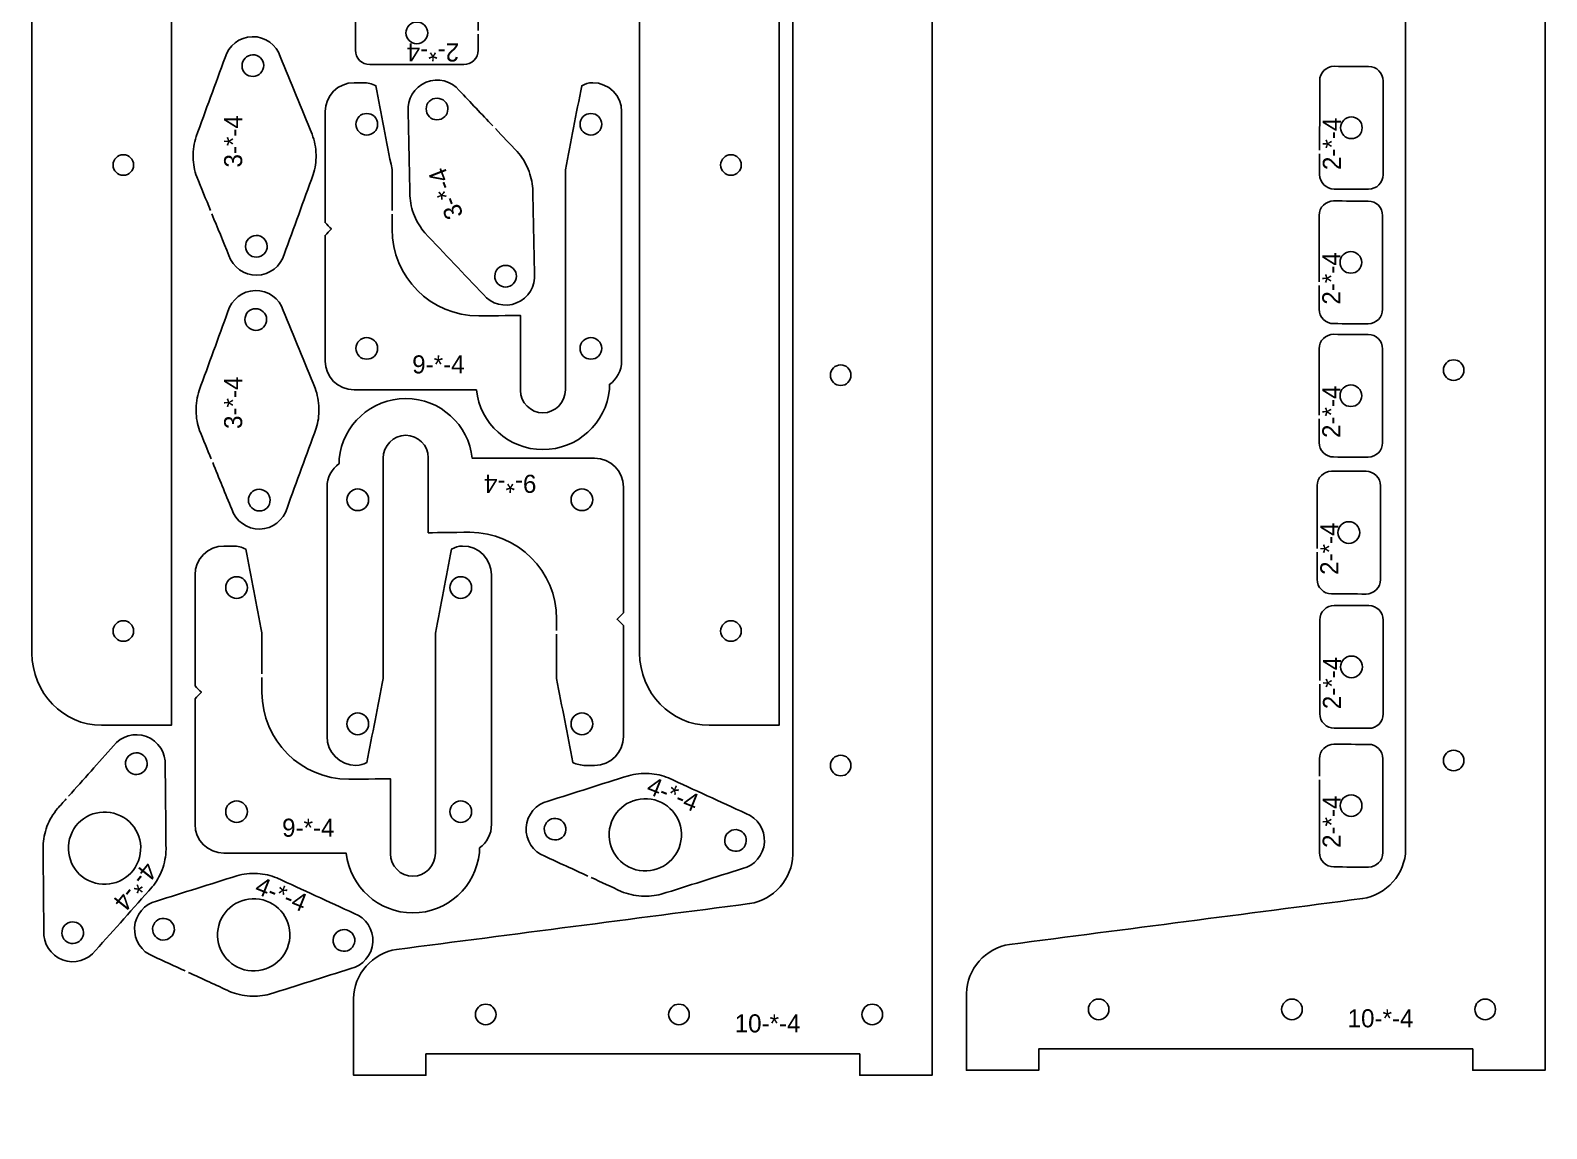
# Model space of a CAD drawing. Extents: x 573 to 951, y 367 to 673.
# Drawn here: x 573.3 to 783, y 367.4 to 519.4 of the extents above; entities that cross this region are included whole.
import ezdxf

# ---------------------------------------------------------------- set-up
doc = ezdxf.new("R2010")
doc.units = 0
for name, color, linetype in [('graviranje', 3, 'CONTINUOUS'), ('holes', 5, 'CONTINUOUS'), ('izrez', 7, 'CONTINUOUS')]:
    doc.layers.add(name, color=color, linetype=linetype)

msp = doc.modelspace()

# ---------------------------------------------------------------- linework, layer by layer
at = {"layer": 'holes'}
for points in [[(625.27, 519.04), (625.27, 519.87), (625.95, 520.54), (626.77, 520.54), (627.6, 520.54), (628.27, 519.87), (628.27, 519.04), (628.27, 518.21), (627.6, 517.54), (626.77, 517.54), (625.95, 517.54), (625.27, 518.21), (625.27, 519.04)], [(604.12, 513.02), (604.95, 513.03), (605.61, 513.72), (605.6, 514.54), (605.58, 515.37), (604.9, 516.03), (604.07, 516.02), (603.24, 516), (602.58, 515.32), (602.6, 514.49), (602.61, 513.66), (603.3, 513), (604.12, 513.02)], [(630.13, 507.13), (630.9, 507.44), (631.26, 508.32), (630.95, 509.08), (630.63, 509.85), (629.76, 510.22), (628.99, 509.9), (628.22, 509.59), (627.86, 508.71), (628.17, 507.95), (628.49, 507.18), (629.36, 506.81), (630.13, 507.13)], [(621.34, 506.4), (621.34, 507.23), (620.67, 507.9), (619.84, 507.9), (619.01, 507.9), (618.34, 507.23), (618.34, 506.4), (618.34, 505.57), (619.01, 504.9), (619.84, 504.9), (620.67, 504.9), (621.34, 505.57), (621.34, 506.4)], [(649.34, 506.4), (649.34, 507.23), (650.01, 507.9), (650.84, 507.9), (651.67, 507.9), (652.34, 507.23), (652.34, 506.4), (652.34, 505.57), (651.67, 504.9), (650.84, 504.9), (650.01, 504.9), (649.34, 505.57), (649.34, 506.4)], [(755.99, 507.42), (756.82, 507.42), (757.49, 506.75), (757.49, 505.92), (757.49, 505.09), (756.82, 504.42), (755.99, 504.42), (755.16, 504.42), (754.49, 505.09), (754.49, 505.92), (754.49, 506.75), (755.16, 507.42), (755.99, 507.42)], [(586.19, 499.34), (586.98, 499.34), (587.61, 499.98), (587.61, 500.76), (587.61, 501.55), (586.98, 502.19), (586.19, 502.19), (585.4, 502.19), (584.76, 501.55), (584.76, 500.76), (584.76, 499.98), (585.4, 499.34), (586.19, 499.34)], [(670.21, 499.34), (670.99, 499.34), (671.63, 499.98), (671.63, 500.77), (671.63, 501.55), (670.99, 502.19), (670.21, 502.19), (669.42, 502.19), (668.78, 501.55), (668.78, 500.77), (668.78, 499.98), (669.42, 499.34), (670.21, 499.34)], [(604.6, 488.02), (605.43, 488.04), (606.09, 488.72), (606.08, 489.55), (606.06, 490.38), (605.38, 491.04), (604.55, 491.02), (603.72, 491), (603.06, 490.32), (603.08, 489.49), (603.09, 488.66), (603.78, 488.01), (604.6, 488.02)], [(755.92, 488.8), (756.75, 488.8), (757.42, 488.13), (757.42, 487.3), (757.42, 486.47), (756.75, 485.8), (755.92, 485.8), (755.09, 485.8), (754.42, 486.47), (754.42, 487.3), (754.42, 488.13), (755.09, 488.8), (755.92, 488.8)], [(639.62, 484), (640.38, 484.31), (640.75, 485.19), (640.44, 485.95), (640.12, 486.72), (639.25, 487.09), (638.48, 486.77), (637.71, 486.46), (637.35, 485.58), (637.66, 484.82), (637.98, 484.05), (638.85, 483.68), (639.62, 484)], [(603, 479.37), (603.02, 478.54), (603.7, 477.88), (604.53, 477.89), (605.36, 477.91), (606.02, 478.59), (606, 479.42), (605.98, 480.25), (605.3, 480.91), (604.47, 480.89), (603.64, 480.88), (602.98, 480.19), (603, 479.37)], [(621.34, 475.4), (621.34, 474.57), (620.67, 473.9), (619.84, 473.9), (619.01, 473.9), (618.34, 474.57), (618.34, 475.4), (618.34, 476.23), (619.01, 476.9), (619.84, 476.9), (620.67, 476.9), (621.34, 476.23), (621.34, 475.4)], [(649.34, 475.4), (649.34, 476.23), (650.01, 476.9), (650.84, 476.9), (651.67, 476.9), (652.34, 476.23), (652.34, 475.4), (652.34, 474.57), (651.67, 473.9), (650.84, 473.9), (650.01, 473.9), (649.34, 474.57), (649.34, 475.4)], [(685.38, 473.11), (684.59, 473.11), (683.95, 472.48), (683.95, 471.69), (683.95, 470.9), (684.59, 470.26), (685.38, 470.26), (686.17, 470.26), (686.8, 470.9), (686.8, 471.69), (686.8, 472.48), (686.17, 473.11), (685.38, 473.11)], [(770.13, 473.81), (769.35, 473.81), (768.71, 473.18), (768.71, 472.39), (768.71, 471.6), (769.35, 470.96), (770.13, 470.96), (770.92, 470.96), (771.56, 471.6), (771.56, 472.39), (771.56, 473.18), (770.92, 473.81), (770.13, 473.81)], [(755.92, 470.35), (756.75, 470.35), (757.42, 469.68), (757.42, 468.85), (757.42, 468.02), (756.75, 467.35), (755.92, 467.35), (755.09, 467.35), (754.42, 468.02), (754.42, 468.85), (754.42, 469.68), (755.09, 470.35), (755.92, 470.35)], [(605.01, 452.9), (605.84, 452.91), (606.5, 453.6), (606.48, 454.43), (606.46, 455.26), (605.78, 455.91), (604.95, 455.9), (604.12, 455.88), (603.46, 455.2), (603.48, 454.37), (603.5, 453.54), (604.18, 452.88), (605.01, 452.9)], [(620.1, 454.45), (620.1, 453.62), (619.43, 452.95), (618.6, 452.95), (617.77, 452.95), (617.1, 453.62), (617.1, 454.45), (617.1, 455.27), (617.77, 455.95), (618.6, 455.95), (619.43, 455.95), (620.1, 455.27), (620.1, 454.45)], [(648.1, 454.45), (648.1, 455.27), (648.77, 455.95), (649.6, 455.95), (650.43, 455.95), (651.1, 455.27), (651.1, 454.45), (651.1, 453.62), (650.43, 452.95), (649.6, 452.95), (648.77, 452.95), (648.1, 453.62), (648.1, 454.45)], [(755.64, 451.41), (756.47, 451.41), (757.14, 450.73), (757.14, 449.91), (757.14, 449.08), (756.47, 448.41), (755.64, 448.41), (754.81, 448.41), (754.14, 449.08), (754.14, 449.91), (754.14, 450.73), (754.81, 451.41), (755.64, 451.41)], [(603.35, 442.3), (603.35, 443.12), (602.68, 443.8), (601.85, 443.8), (601.03, 443.8), (600.35, 443.12), (600.35, 442.3), (600.35, 441.47), (601.03, 440.8), (601.85, 440.8), (602.68, 440.8), (603.35, 441.47), (603.35, 442.3)], [(631.35, 442.3), (631.35, 443.12), (632.03, 443.8), (632.85, 443.8), (633.68, 443.8), (634.35, 443.12), (634.35, 442.3), (634.35, 441.47), (633.68, 440.8), (632.85, 440.8), (632.03, 440.8), (631.35, 441.47), (631.35, 442.3)], [(586.19, 434.87), (586.98, 434.87), (587.61, 435.5), (587.61, 436.29), (587.61, 437.08), (586.98, 437.72), (586.19, 437.72), (585.4, 437.72), (584.76, 437.08), (584.76, 436.29), (584.76, 435.5), (585.4, 434.87), (586.19, 434.87)], [(670.21, 434.87), (670.99, 434.87), (671.63, 435.51), (671.63, 436.29), (671.63, 437.08), (670.99, 437.72), (670.21, 437.72), (669.42, 437.72), (668.78, 437.08), (668.78, 436.29), (668.78, 435.51), (669.42, 434.87), (670.21, 434.87)], [(756.01, 432.83), (756.84, 432.83), (757.51, 432.16), (757.51, 431.33), (757.51, 430.5), (756.84, 429.83), (756.01, 429.83), (755.18, 429.83), (754.51, 430.5), (754.51, 431.33), (754.51, 432.16), (755.18, 432.83), (756.01, 432.83)], [(620.1, 423.45), (620.1, 422.62), (619.43, 421.95), (618.6, 421.95), (617.77, 421.95), (617.1, 422.62), (617.1, 423.45), (617.1, 424.27), (617.77, 424.95), (618.6, 424.95), (619.43, 424.95), (620.1, 424.27), (620.1, 423.45)], [(648.1, 423.45), (648.1, 422.62), (648.77, 421.95), (649.6, 421.95), (650.43, 421.95), (651.1, 422.62), (651.1, 423.45), (651.1, 424.27), (650.43, 424.95), (649.6, 424.95), (648.77, 424.95), (648.1, 424.27), (648.1, 423.45)], [(587.46, 416.54), (588.24, 416.25), (589.1, 416.65), (589.39, 417.42), (589.68, 418.2), (589.29, 419.06), (588.52, 419.35), (587.74, 419.64), (586.87, 419.25), (586.58, 418.48), (586.29, 417.7), (586.68, 416.84), (587.46, 416.54)], [(770.13, 419.8), (769.35, 419.8), (768.71, 419.17), (768.71, 418.38), (768.71, 417.59), (769.35, 416.96), (770.13, 416.96), (770.92, 416.96), (771.56, 417.59), (771.56, 418.38), (771.56, 419.17), (770.92, 419.8), (770.13, 419.8)], [(685.38, 419.11), (684.59, 419.11), (683.95, 418.47), (683.95, 417.68), (683.95, 416.89), (684.59, 416.26), (685.38, 416.26), (686.17, 416.26), (686.8, 416.89), (686.8, 417.68), (686.8, 418.47), (686.17, 419.11), (685.38, 419.11)], [(658.05, 403.1), (655.29, 403.28), (653.2, 405.65), (653.37, 408.4), (653.54, 411.16), (655.92, 413.26), (658.67, 413.08), (661.43, 412.91), (663.52, 410.54), (663.35, 407.78), (663.18, 405.03), (660.8, 402.93), (658.05, 403.1)], [(755.96, 413.63), (756.79, 413.63), (757.46, 412.96), (757.46, 412.13), (757.46, 411.3), (756.79, 410.63), (755.96, 410.63), (755.13, 410.63), (754.46, 411.3), (754.46, 412.13), (754.46, 412.96), (755.13, 413.63), (755.96, 413.63)], [(578.91, 408.01), (579.88, 410.59), (582.76, 411.9), (585.35, 410.93), (587.93, 409.96), (589.24, 407.07), (588.27, 404.49), (587.3, 401.9), (584.42, 400.6), (581.83, 401.57), (579.25, 402.54), (577.94, 405.42), (578.91, 408.01)], [(603.35, 411.3), (603.35, 410.47), (602.68, 409.8), (601.85, 409.8), (601.03, 409.8), (600.35, 410.47), (600.35, 411.3), (600.35, 412.12), (601.03, 412.8), (601.85, 412.8), (602.68, 412.8), (603.35, 412.12), (603.35, 411.3)], [(631.35, 411.3), (631.35, 412.12), (632.03, 412.8), (632.85, 412.8), (633.68, 412.8), (634.35, 412.12), (634.35, 411.3), (634.35, 410.47), (633.68, 409.8), (632.85, 409.8), (632.03, 409.8), (631.35, 410.47), (631.35, 411.3)], [(647.38, 408.78), (647.43, 409.61), (646.8, 410.32), (645.98, 410.37), (645.15, 410.42), (644.44, 409.79), (644.39, 408.97), (644.34, 408.14), (644.96, 407.43), (645.79, 407.38), (646.62, 407.32), (647.33, 407.95), (647.38, 408.78)], [(672.33, 407.22), (672.38, 408.05), (671.76, 408.76), (670.93, 408.81), (670.1, 408.86), (669.39, 408.23), (669.34, 407.41), (669.29, 406.58), (669.92, 405.87), (670.74, 405.82), (671.57, 405.76), (672.28, 406.39), (672.33, 407.22)], [(603.9, 389.27), (601.15, 389.44), (599.05, 391.81), (599.22, 394.57), (599.4, 397.33), (601.77, 399.42), (604.53, 399.25), (607.28, 399.08), (609.38, 396.7), (609.21, 393.95), (609.03, 391.19), (606.66, 389.1), (603.9, 389.27)], [(593.24, 394.94), (593.29, 395.77), (592.66, 396.48), (591.83, 396.54), (591.01, 396.59), (590.29, 395.96), (590.24, 395.13), (590.19, 394.3), (590.82, 393.59), (591.65, 393.54), (592.47, 393.49), (593.18, 394.12), (593.24, 394.94)], [(578.66, 393.14), (579.44, 392.85), (580.3, 393.24), (580.6, 394.02), (580.89, 394.8), (580.5, 395.66), (579.72, 395.95), (578.94, 396.24), (578.08, 395.85), (577.79, 395.07), (577.5, 394.3), (577.89, 393.44), (578.66, 393.14)], [(618.19, 393.39), (618.24, 394.21), (617.61, 394.92), (616.78, 394.98), (615.96, 395.03), (615.25, 394.4), (615.19, 393.57), (615.14, 392.74), (615.77, 392.03), (616.6, 391.98), (617.42, 391.93), (618.14, 392.56), (618.19, 393.39)], [(636.29, 384.67), (635.51, 384.67), (634.87, 384.03), (634.87, 383.24), (634.87, 382.45), (635.51, 381.82), (636.29, 381.82), (637.08, 381.82), (637.72, 382.45), (637.72, 383.24), (637.72, 384.03), (637.08, 384.67), (636.29, 384.67)], [(663.02, 384.67), (662.23, 384.67), (661.59, 384.03), (661.59, 383.24), (661.59, 382.45), (662.23, 381.82), (663.02, 381.82), (663.81, 381.82), (664.44, 382.45), (664.44, 383.24), (664.44, 384.03), (663.81, 384.67), (663.02, 384.67)], [(689.74, 384.67), (688.96, 384.67), (688.32, 384.03), (688.32, 383.24), (688.32, 382.45), (688.96, 381.82), (689.74, 381.82), (690.53, 381.82), (691.17, 382.45), (691.17, 383.24), (691.17, 384.03), (690.53, 384.67), (689.74, 384.67)], [(721.05, 385.37), (720.26, 385.37), (719.62, 384.73), (719.62, 383.94), (719.62, 383.15), (720.26, 382.52), (721.05, 382.52), (721.84, 382.52), (722.47, 383.15), (722.47, 383.94), (722.47, 384.73), (721.84, 385.37), (721.05, 385.37)], [(747.77, 385.37), (746.99, 385.37), (746.35, 384.73), (746.35, 383.94), (746.35, 383.15), (746.99, 382.52), (747.77, 382.52), (748.56, 382.52), (749.2, 383.15), (749.2, 383.94), (749.2, 384.73), (748.56, 385.37), (747.77, 385.37)], [(774.5, 385.37), (773.71, 385.37), (773.07, 384.73), (773.07, 383.94), (773.07, 383.15), (773.71, 382.52), (774.5, 382.52), (775.28, 382.52), (775.92, 383.15), (775.92, 383.94), (775.92, 384.73), (775.28, 385.37), (774.5, 385.37)]]:
    msp.add_open_spline(points, degree=3, knots=[0, 0, 0, 0, 1, 1, 1, 2, 2, 2, 3, 3, 3, 4, 4, 4, 4], dxfattribs=at)
at = {"layer": 'izrez'}
for points, knots in [([(583.55, 662.2), (603.55, 662.2), (623.55, 662.2), (643.55, 662.2), (643.55, 663.19), (643.55, 664.17), (643.55, 665.15), (646.88, 665.15), (650.22, 665.15), (653.55, 665.15), (653.55, 661.61), (653.55, 658.07), (653.55, 654.53), (653.55, 651.23), (650.87, 648.19), (647.6, 647.76), (631.33, 645.64), (615.05, 643.52), (598.78, 641.4), (595.51, 640.98), (592.83, 637.93), (592.83, 634.63), (592.83, 632.09), (592.83, 629.56), (592.83, 627.02), (592.83, 559.1), (592.83, 491.17), (592.83, 423.25), (589.62, 423.25), (586.4, 423.25), (583.19, 423.25), (577.89, 423.25), (573.55, 427.75), (573.55, 433.25), (573.55, 510.55), (573.55, 587.85), (573.55, 665.15), (576.88, 665.15), (580.22, 665.15), (583.55, 665.15), (583.55, 664.17), (583.55, 663.19), (583.55, 662.2)], [0, 0, 0, 0, 1, 1, 1, 2, 2, 2, 3, 3, 3, 4, 4, 4, 5, 5, 5, 6, 6, 6, 7, 7, 7, 8, 8, 8, 9, 9, 9, 10, 10, 10, 11, 11, 11, 12, 12, 12, 13, 13, 13, 14, 14, 14, 14]), ([(667.57, 662.21), (687.57, 662.21), (707.57, 662.21), (727.57, 662.21), (727.57, 663.19), (727.57, 664.17), (727.57, 665.16), (730.9, 665.16), (734.23, 665.16), (737.57, 665.16), (737.57, 661.62), (737.57, 658.08), (737.57, 654.54), (737.57, 651.24), (734.89, 648.19), (731.62, 647.76), (715.34, 645.64), (699.07, 643.53), (682.8, 641.41), (679.53, 640.98), (676.85, 637.93), (676.85, 634.63), (676.85, 632.1), (676.85, 629.56), (676.85, 627.03), (676.85, 559.1), (676.85, 491.18), (676.85, 423.25), (673.64, 423.25), (670.42, 423.25), (667.21, 423.25), (661.91, 423.25), (657.57, 427.75), (657.57, 433.25), (657.57, 510.55), (657.57, 587.85), (657.57, 665.16), (660.9, 665.16), (664.23, 665.16), (667.57, 665.16), (667.57, 664.17), (667.57, 663.19), (667.57, 662.21)], [0, 0, 0, 0, 1, 1, 1, 2, 2, 2, 3, 3, 3, 4, 4, 4, 5, 5, 5, 6, 6, 6, 7, 7, 7, 8, 8, 8, 9, 9, 9, 10, 10, 10, 11, 11, 11, 12, 12, 12, 13, 13, 13, 14, 14, 14, 14]), ([(688.02, 377.78), (668.02, 377.78), (648.02, 377.78), (628.02, 377.78), (628.02, 376.8), (628.02, 375.82), (628.02, 374.83), (624.69, 374.83), (621.35, 374.83), (618.02, 374.83), (618.02, 378.37), (618.02, 381.91), (618.02, 385.45), (618.02, 388.75), (620.7, 391.8), (623.97, 392.23), (640.24, 394.35), (656.51, 396.46), (672.79, 398.58), (676.06, 399.01), (678.74, 402.06), (678.74, 405.36), (678.74, 407.89), (678.74, 410.43), (678.74, 412.96), (678.74, 480.89), (678.74, 548.81), (678.74, 616.74), (681.95, 616.74), (685.16, 616.74), (688.38, 616.74), (693.68, 616.74), (698.02, 612.24), (698.02, 606.74), (698.02, 529.44), (698.02, 452.14), (698.02, 374.83), (694.68, 374.83), (691.35, 374.83), (688.02, 374.83), (688.02, 375.82), (688.02, 376.8), (688.02, 377.78)], [0, 0, 0, 0, 1, 1, 1, 2, 2, 2, 3, 3, 3, 4, 4, 4, 5, 5, 5, 6, 6, 6, 7, 7, 7, 8, 8, 8, 9, 9, 9, 10, 10, 10, 11, 11, 11, 12, 12, 12, 13, 13, 13, 14, 14, 14, 14]), ([(772.77, 378.48), (752.77, 378.48), (732.77, 378.48), (712.77, 378.48), (712.77, 377.5), (712.77, 376.52), (712.77, 375.53), (709.44, 375.53), (706.11, 375.53), (702.77, 375.53), (702.77, 379.07), (702.77, 382.61), (702.77, 386.15), (702.77, 389.45), (705.45, 392.5), (708.72, 392.93), (725, 395.04), (741.27, 397.16), (757.54, 399.28), (760.81, 399.71), (763.49, 402.76), (763.49, 406.06), (763.49, 408.59), (763.49, 411.13), (763.49, 413.66), (763.49, 481.59), (763.49, 549.51), (763.49, 617.44), (766.7, 617.44), (769.92, 617.44), (773.13, 617.44), (778.43, 617.44), (782.77, 612.94), (782.77, 607.44), (782.77, 530.14), (782.77, 452.83), (782.77, 375.53), (779.44, 375.53), (776.11, 375.53), (772.77, 375.53), (772.77, 376.52), (772.77, 377.5), (772.77, 378.48)], [0, 0, 0, 0, 1, 1, 1, 2, 2, 2, 3, 3, 3, 4, 4, 4, 5, 5, 5, 6, 6, 6, 7, 7, 7, 8, 8, 8, 9, 9, 9, 10, 10, 10, 11, 11, 11, 12, 12, 12, 13, 13, 13, 14, 14, 14, 14]), ([(635.26, 518.89), (635.26, 518.15), (635.26, 517.4), (635.25, 516.66), (635.25, 515.56), (634.35, 514.66), (633.25, 514.66), (628.92, 514.66), (624.6, 514.66), (620.27, 514.66), (619.17, 514.66), (618.28, 515.56), (618.28, 516.66), (618.28, 518.25), (618.29, 519.84), (618.29, 521.43), (618.3, 522.53), (619.2, 523.43), (620.3, 523.43), (624.62, 523.43), (628.95, 523.43), (633.27, 523.43), (634.37, 523.43), (635.27, 522.53), (635.27, 521.43), (635.27, 520.75), (635.26, 520.07), (635.26, 519.39)], [0, 0, 0, 0, 0.468379, 0.468379, 0.468379, 1.468379, 1.468379, 1.468379, 2.468379, 2.468379, 2.468379, 3.468379, 3.468379, 3.468379, 4.468379, 4.468379, 4.468379, 5.468379, 5.468379, 5.468379, 6.468379, 6.468379, 6.468379, 7.468379, 7.468379, 7.468379, 7.895238, 7.895238, 7.895238, 7.895238]), ([(598.43, 494.01), (599.21, 492.1), (600, 490.18), (600.78, 488.26), (601.32, 486.64), (602.86, 485.49), (604.65, 485.52), (606.45, 485.56), (607.94, 486.76), (608.42, 488.4), (609.76, 492.09), (611.1, 495.77), (612.45, 499.46), (612.72, 500.32), (612.85, 501.23), (612.83, 502.18), (612.81, 503.18), (612.62, 504.13), (612.29, 505.02), (610.82, 508.61), (609.36, 512.2), (607.89, 515.78), (607.35, 517.4), (605.81, 518.55), (604.02, 518.52), (602.22, 518.48), (600.73, 517.27), (600.25, 515.63), (598.92, 511.98), (597.59, 508.34), (596.26, 504.69), (595.97, 503.8), (595.82, 502.85), (595.84, 501.85), (595.86, 500.91), (596.03, 500), (596.33, 499.15), (596.97, 497.6), (597.6, 496.04), (598.24, 494.49)], [0, 0, 0, 0, 0.528315, 0.528315, 0.528315, 1.528315, 1.528315, 1.528315, 2.528315, 2.528315, 2.528315, 3.528315, 3.528315, 3.528315, 4.528315, 4.528315, 4.528315, 5.528315, 5.528315, 5.528315, 6.528315, 6.528315, 6.528315, 7.528315, 7.528315, 7.528315, 8.528315, 8.528315, 8.528315, 9.528315, 9.528315, 9.528315, 10.528315, 10.528315, 10.528315, 11.528315, 11.528315, 11.528315, 11.9564, 11.9564, 11.9564, 11.9564]), ([(751.6, 502.81), (751.61, 506.02), (751.61, 509.22), (751.61, 512.42), (751.61, 513.52), (752.51, 514.42), (753.61, 514.42), (755.2, 514.41), (756.79, 514.41), (758.38, 514.4), (759.48, 514.4), (760.38, 513.5), (760.38, 512.4), (760.38, 508.07), (760.38, 503.75), (760.38, 499.42), (760.38, 498.32), (759.48, 497.43), (758.38, 497.43), (756.79, 497.43), (755.2, 497.44), (753.6, 497.44), (752.5, 497.45), (751.6, 498.35), (751.6, 499.45), (751.6, 500.4), (751.6, 501.36), (751.6, 502.31)], [0, 0, 0, 0, 0.740588, 0.740588, 0.740588, 1.740588, 1.740588, 1.740588, 2.740588, 2.740588, 2.740588, 3.740588, 3.740588, 3.740588, 4.740588, 4.740588, 4.740588, 5.740588, 5.740588, 5.740588, 6.740588, 6.740588, 6.740588, 7.740588, 7.740588, 7.740588, 7.961465, 7.961465, 7.961465, 7.961465]), ([(623.34, 494.48), (623.34, 496.36), (623.34, 498.25), (623.34, 500.14), (622.59, 504), (621.85, 507.87), (621.11, 511.74), (620.57, 512), (619.97, 512.15), (619.34, 512.15), (618.92, 512.15), (618.5, 512.15), (618.09, 512.15), (615.88, 512.15), (614.09, 510.36), (614.09, 508.15), (614.09, 503.03), (614.09, 497.92), (614.09, 492.8), (614.38, 492.5), (614.68, 492.21), (614.97, 491.92), (614.68, 491.62), (614.38, 491.33), (614.09, 491.03), (614.09, 485.24), (614.09, 479.45), (614.09, 473.65), (614.09, 471.44), (615.88, 469.65), (618.09, 469.65), (623.73, 469.65), (629.37, 469.65), (635.01, 469.65), (635.5, 465.01), (639.43, 461.4), (644.2, 461.4), (649, 461.4), (652.95, 465.06), (653.41, 469.74), (653.41, 469.96), (653.41, 470.18), (653.41, 470.4), (654.42, 471.12), (655.09, 472.31), (655.09, 473.65), (655.09, 485.15), (655.09, 496.65), (655.09, 508.15), (655.09, 510.36), (653.3, 512.15), (651.09, 512.15), (650.45, 512.15), (650.1, 512), (649.57, 511.74), (648.82, 507.86), (648.08, 503.99), (647.33, 500.11), (647.33, 489.96), (647.32, 479.8), (647.31, 469.65), (647.31, 467.94), (645.91, 466.48), (644.2, 466.48), (642.49, 466.48), (641.1, 467.87), (641.1, 469.58), (641.1, 473.04), (641.1, 476.5), (641.1, 479.96), (641.1, 479.96), (637.43, 479.9), (635.34, 479.9), (628.71, 479.9), (623.34, 485.27), (623.34, 491.9), (623.34, 492.59), (623.34, 493.28), (623.34, 493.98)], [0, 0, 0, 0, 0.687608, 0.687608, 0.687608, 1.687608, 1.687608, 1.687608, 2.687608, 2.687608, 2.687608, 3.687608, 3.687608, 3.687608, 4.687608, 4.687608, 4.687608, 5.687608, 5.687608, 5.687608, 6.687608, 6.687608, 6.687608, 7.687608, 7.687608, 7.687608, 8.687608, 8.687608, 8.687608, 9.687608, 9.687608, 9.687608, 10.687608, 10.687608, 10.687608, 11.687608, 11.687608, 11.687608, 12.687608, 12.687608, 12.687608, 13.687608, 13.687608, 13.687608, 14.687608, 14.687608, 14.687608, 15.687608, 15.687608, 15.687608, 16.687608, 16.687608, 16.687608, 17.687608, 17.687608, 17.687608, 18.687608, 18.687608, 18.687608, 19.687608, 19.687608, 19.687608, 20.687608, 20.687608, 20.687608, 21.687608, 21.687608, 21.687608, 22.687608, 22.687608, 22.687608, 23.687608, 23.687608, 23.687608, 24.687608, 24.687608, 24.687608, 24.939301, 24.939301, 24.939301, 24.939301]), ([(637.28, 506.17), (635.73, 507.8), (634.19, 509.44), (632.64, 511.07), (631.55, 512.38), (629.7, 512.9), (628.04, 512.22), (626.38, 511.53), (625.43, 509.86), (625.58, 508.16), (625.65, 504.28), (625.73, 500.4), (625.81, 496.52), (625.86, 495.59), (626.06, 494.64), (626.44, 493.72), (626.8, 492.85), (627.29, 492.06), (627.88, 491.38), (630.57, 488.53), (633.27, 485.68), (635.97, 482.83), (637.05, 481.52), (638.91, 481), (640.57, 481.68), (642.23, 482.36), (643.18, 484.03), (643.04, 485.73), (642.95, 489.65), (642.87, 493.58), (642.79, 497.5), (642.73, 498.4), (642.53, 499.3), (642.17, 500.18), (641.79, 501.1), (641.27, 501.92), (640.64, 502.62), (639.63, 503.68), (638.63, 504.74), (637.63, 505.8)], [0, 0, 0, 0, 0.579948, 0.579948, 0.579948, 1.579948, 1.579948, 1.579948, 2.579948, 2.579948, 2.579948, 3.579948, 3.579948, 3.579948, 4.579948, 4.579948, 4.579948, 5.579948, 5.579948, 5.579948, 6.579948, 6.579948, 6.579948, 7.579948, 7.579948, 7.579948, 8.579948, 8.579948, 8.579948, 9.579948, 9.579948, 9.579948, 10.579948, 10.579948, 10.579948, 11.579948, 11.579948, 11.579948, 11.956526, 11.956526, 11.956526, 11.956526]), ([(751.54, 484.61), (751.54, 487.68), (751.54, 490.74), (751.54, 493.8), (751.54, 494.9), (752.44, 495.8), (753.54, 495.79), (755.13, 495.79), (756.72, 495.78), (758.31, 495.78), (759.41, 495.78), (760.31, 494.87), (760.31, 493.77), (760.31, 489.45), (760.31, 485.12), (760.31, 480.8), (760.31, 479.7), (759.41, 478.8), (758.31, 478.8), (756.72, 478.81), (755.13, 478.81), (753.54, 478.82), (752.44, 478.82), (751.54, 479.72), (751.54, 480.82), (751.54, 481.92), (751.54, 483.02), (751.54, 484.11)], [0, 0, 0, 0, 0.707851, 0.707851, 0.707851, 1.707851, 1.707851, 1.707851, 2.707851, 2.707851, 2.707851, 3.707851, 3.707851, 3.707851, 4.707851, 4.707851, 4.707851, 5.707851, 5.707851, 5.707851, 6.707851, 6.707851, 6.707851, 7.707851, 7.707851, 7.707851, 7.961465, 7.961465, 7.961465, 7.961465]), ([(598.55, 459.6), (599.42, 457.44), (600.3, 455.29), (601.18, 453.14), (601.72, 451.52), (603.26, 450.36), (605.06, 450.4), (606.85, 450.43), (608.34, 451.64), (608.82, 453.28), (610.16, 456.97), (611.51, 460.65), (612.85, 464.34), (613.12, 465.2), (613.26, 466.11), (613.24, 467.06), (613.22, 468.06), (613.03, 469.01), (612.7, 469.9), (611.23, 473.48), (609.76, 477.07), (608.29, 480.66), (607.76, 482.28), (606.22, 483.43), (604.42, 483.39), (602.63, 483.36), (601.13, 482.15), (600.66, 480.51), (599.33, 476.86), (598, 473.22), (596.67, 469.57), (596.37, 468.68), (596.22, 467.72), (596.24, 466.73), (596.26, 465.79), (596.43, 464.88), (596.73, 464.03), (597.27, 462.72), (597.8, 461.41), (598.34, 460.1)], [0, 0, 0, 0, 0.593013, 0.593013, 0.593013, 1.593013, 1.593013, 1.593013, 2.593013, 2.593013, 2.593013, 3.593013, 3.593013, 3.593013, 4.593013, 4.593013, 4.593013, 5.593013, 5.593013, 5.593013, 6.593013, 6.593013, 6.593013, 7.593013, 7.593013, 7.593013, 8.593013, 8.593013, 8.593013, 9.593013, 9.593013, 9.593013, 10.593013, 10.593013, 10.593013, 11.593013, 11.593013, 11.593013, 11.953927, 11.953927, 11.953927, 11.953927]), ([(751.54, 466.16), (751.54, 469.23), (751.54, 472.29), (751.54, 475.35), (751.54, 476.45), (752.44, 477.35), (753.54, 477.34), (755.13, 477.34), (756.72, 477.33), (758.31, 477.33), (759.41, 477.33), (760.31, 476.42), (760.31, 475.32), (760.31, 471), (760.31, 466.67), (760.31, 462.35), (760.31, 461.25), (759.41, 460.35), (758.31, 460.35), (756.72, 460.36), (755.13, 460.36), (753.54, 460.37), (752.44, 460.37), (751.54, 461.27), (751.54, 462.37), (751.54, 463.47), (751.54, 464.57), (751.54, 465.66)], [0, 0, 0, 0, 0.707851, 0.707851, 0.707851, 1.707851, 1.707851, 1.707851, 2.707851, 2.707851, 2.707851, 3.707851, 3.707851, 3.707851, 4.707851, 4.707851, 4.707851, 5.707851, 5.707851, 5.707851, 6.707851, 6.707851, 6.707851, 7.707851, 7.707851, 7.707851, 7.961465, 7.961465, 7.961465, 7.961465]), ([(646.1, 435.87), (646.1, 433.82), (646.1, 431.76), (646.1, 429.71), (646.84, 425.84), (647.59, 421.98), (648.33, 418.11), (648.86, 417.85), (649.46, 417.7), (650.1, 417.7), (650.52, 417.7), (650.93, 417.7), (651.35, 417.7), (653.56, 417.7), (655.35, 419.49), (655.35, 421.7), (655.35, 426.81), (655.35, 431.93), (655.35, 437.05), (655.06, 437.34), (654.76, 437.64), (654.47, 437.93), (654.76, 438.23), (655.06, 438.52), (655.35, 438.82), (655.35, 444.61), (655.35, 450.4), (655.35, 456.2), (655.35, 458.41), (653.56, 460.2), (651.35, 460.2), (645.71, 460.2), (640.07, 460.2), (634.43, 460.2), (633.93, 464.84), (630.01, 468.45), (625.24, 468.45), (620.44, 468.45), (616.49, 464.79), (616.03, 460.11), (616.03, 459.89), (616.03, 459.67), (616.03, 459.45), (615.01, 458.73), (614.35, 457.54), (614.35, 456.2), (614.35, 444.7), (614.35, 433.2), (614.35, 421.7), (614.35, 419.49), (616.14, 417.7), (618.35, 417.7), (618.99, 417.7), (619.34, 417.85), (619.87, 418.11), (620.62, 421.99), (621.36, 425.86), (622.11, 429.74), (622.11, 439.89), (622.12, 450.04), (622.12, 460.2), (622.12, 461.91), (623.52, 463.37), (625.24, 463.37), (626.95, 463.37), (628.34, 461.98), (628.34, 460.27), (628.34, 456.81), (628.34, 453.35), (628.34, 449.89), (628.34, 449.89), (632.01, 449.95), (634.1, 449.95), (640.73, 449.95), (646.1, 444.57), (646.1, 437.95), (646.1, 437.42), (646.1, 436.9), (646.1, 436.37)], [0, 0, 0, 0, 0.748174, 0.748174, 0.748174, 1.748174, 1.748174, 1.748174, 2.748174, 2.748174, 2.748174, 3.748174, 3.748174, 3.748174, 4.748174, 4.748174, 4.748174, 5.748174, 5.748174, 5.748174, 6.748174, 6.748174, 6.748174, 7.748174, 7.748174, 7.748174, 8.748174, 8.748174, 8.748174, 9.748174, 9.748174, 9.748174, 10.748174, 10.748174, 10.748174, 11.748174, 11.748174, 11.748174, 12.748174, 12.748174, 12.748174, 13.748174, 13.748174, 13.748174, 14.748174, 14.748174, 14.748174, 15.748174, 15.748174, 15.748174, 16.748174, 16.748174, 16.748174, 17.748174, 17.748174, 17.748174, 18.748174, 18.748174, 18.748174, 19.748174, 19.748174, 19.748174, 20.748174, 20.748174, 20.748174, 21.748174, 21.748174, 21.748174, 22.748174, 22.748174, 22.748174, 23.748174, 23.748174, 23.748174, 24.748174, 24.748174, 24.748174, 24.939301, 24.939301, 24.939301, 24.939301]), ([(751.25, 447.71), (751.25, 450.61), (751.25, 453.51), (751.25, 456.41), (751.25, 457.51), (752.15, 458.4), (753.25, 458.4), (754.84, 458.4), (756.43, 458.39), (758.02, 458.39), (759.12, 458.38), (760.02, 457.48), (760.02, 456.38), (760.02, 452.06), (760.02, 447.73), (760.02, 443.41), (760.02, 442.31), (759.12, 441.41), (758.02, 441.41), (756.43, 441.42), (754.84, 441.42), (753.25, 441.42), (752.15, 441.43), (751.25, 442.33), (751.25, 443.43), (751.25, 444.69), (751.25, 445.95), (751.25, 447.21)], [0, 0, 0, 0, 0.66982, 0.66982, 0.66982, 1.66982, 1.66982, 1.66982, 2.66982, 2.66982, 2.66982, 3.66982, 3.66982, 3.66982, 4.66982, 4.66982, 4.66982, 5.66982, 5.66982, 5.66982, 6.66982, 6.66982, 6.66982, 7.66982, 7.66982, 7.66982, 7.961465, 7.961465, 7.961465, 7.961465]), ([(605.35, 430.37), (605.35, 432.26), (605.35, 434.15), (605.35, 436.03), (604.61, 439.9), (603.87, 443.76), (603.12, 447.63), (602.59, 447.89), (601.99, 448.05), (601.35, 448.05), (600.94, 448.05), (600.52, 448.05), (600.1, 448.05), (597.9, 448.05), (596.1, 446.26), (596.1, 444.05), (596.1, 438.93), (596.1, 433.81), (596.1, 428.69), (596.4, 428.4), (596.69, 428.1), (596.99, 427.81), (596.69, 427.51), (596.4, 427.22), (596.1, 426.93), (596.1, 421.13), (596.1, 415.34), (596.1, 409.55), (596.1, 407.34), (597.9, 405.55), (600.1, 405.55), (605.74, 405.55), (611.38, 405.55), (617.02, 405.55), (617.52, 400.91), (621.45, 397.29), (626.22, 397.29), (631.02, 397.29), (634.96, 400.95), (635.42, 405.63), (635.42, 405.85), (635.42, 406.07), (635.42, 406.29), (636.44, 407.01), (637.1, 408.2), (637.1, 409.55), (637.1, 421.05), (637.1, 432.55), (637.1, 444.05), (637.1, 446.26), (635.31, 448.05), (633.1, 448.05), (632.47, 448.05), (632.12, 447.89), (631.58, 447.63), (630.84, 443.75), (630.09, 439.88), (629.35, 436), (629.34, 425.85), (629.34, 415.7), (629.33, 405.55), (629.33, 403.83), (627.93, 402.37), (626.22, 402.37), (624.51, 402.37), (623.12, 403.76), (623.12, 405.47), (623.12, 408.93), (623.12, 412.39), (623.12, 415.85), (623.12, 415.85), (619.44, 415.8), (617.35, 415.8), (610.73, 415.8), (605.35, 421.17), (605.35, 427.8), (605.35, 428.49), (605.35, 429.18), (605.35, 429.87)], [0, 0, 0, 0, 0.687608, 0.687608, 0.687608, 1.687608, 1.687608, 1.687608, 2.687608, 2.687608, 2.687608, 3.687608, 3.687608, 3.687608, 4.687608, 4.687608, 4.687608, 5.687608, 5.687608, 5.687608, 6.687608, 6.687608, 6.687608, 7.687608, 7.687608, 7.687608, 8.687608, 8.687608, 8.687608, 9.687608, 9.687608, 9.687608, 10.687608, 10.687608, 10.687608, 11.687608, 11.687608, 11.687608, 12.687608, 12.687608, 12.687608, 13.687608, 13.687608, 13.687608, 14.687608, 14.687608, 14.687608, 15.687608, 15.687608, 15.687608, 16.687608, 16.687608, 16.687608, 17.687608, 17.687608, 17.687608, 18.687608, 18.687608, 18.687608, 19.687608, 19.687608, 19.687608, 20.687608, 20.687608, 20.687608, 21.687608, 21.687608, 21.687608, 22.687608, 22.687608, 22.687608, 23.687608, 23.687608, 23.687608, 24.687608, 24.687608, 24.687608, 24.939301, 24.939301, 24.939301, 24.939301]), ([(751.63, 429.45), (751.63, 432.24), (751.63, 435.03), (751.63, 437.83), (751.63, 438.93), (752.53, 439.83), (753.63, 439.82), (755.22, 439.82), (756.81, 439.81), (758.4, 439.81), (759.5, 439.81), (760.4, 438.9), (760.4, 437.8), (760.4, 433.48), (760.4, 429.15), (760.4, 424.83), (760.4, 423.73), (759.5, 422.83), (758.4, 422.83), (756.81, 422.84), (755.22, 422.84), (753.63, 422.85), (752.53, 422.85), (751.63, 423.75), (751.63, 424.85), (751.63, 426.22), (751.63, 427.58), (751.63, 428.95)], [0, 0, 0, 0, 0.646094, 0.646094, 0.646094, 1.646094, 1.646094, 1.646094, 2.646094, 2.646094, 2.646094, 3.646094, 3.646094, 3.646094, 4.646094, 4.646094, 4.646094, 5.646094, 5.646094, 5.646094, 6.646094, 6.646094, 6.646094, 7.646094, 7.646094, 7.646094, 7.961465, 7.961465, 7.961465, 7.961465]), ([(578.27, 413.06), (577.88, 412.61), (577.48, 412.16), (577.08, 411.72), (576.48, 411), (575.98, 410.17), (575.63, 409.24), (575.3, 408.35), (575.12, 407.44), (575.09, 406.55), (575.13, 402.62), (575.16, 398.7), (575.2, 394.78), (575.1, 393.07), (576.1, 391.43), (577.78, 390.8), (579.46, 390.17), (581.3, 390.74), (582.35, 392.08), (584.96, 395.02), (587.57, 397.95), (590.18, 400.88), (590.75, 401.57), (591.21, 402.37), (591.55, 403.26), (591.9, 404.19), (592.07, 405.15), (592.09, 406.09), (592.05, 409.97), (592.02, 413.85), (591.98, 417.72), (592.08, 419.42), (591.07, 421.06), (589.39, 421.69), (587.71, 422.32), (585.88, 421.75), (584.83, 420.41), (582.76, 418.08), (580.68, 415.75), (578.61, 413.43)], [0, 0, 0, 0, 0.154201, 0.154201, 0.154201, 1.154201, 1.154201, 1.154201, 2.154201, 2.154201, 2.154201, 3.154201, 3.154201, 3.154201, 4.154201, 4.154201, 4.154201, 5.154201, 5.154201, 5.154201, 6.154201, 6.154201, 6.154201, 7.154201, 7.154201, 7.154201, 8.154201, 8.154201, 8.154201, 9.154201, 9.154201, 9.154201, 10.154201, 10.154201, 10.154201, 11.154201, 11.154201, 11.154201, 11.957052, 11.957052, 11.957052, 11.957052]), ([(751.58, 416.22), (751.58, 417.02), (751.58, 417.83), (751.58, 418.63), (751.58, 419.73), (752.48, 420.63), (753.58, 420.62), (755.17, 420.62), (756.76, 420.61), (758.35, 420.61), (759.45, 420.61), (760.35, 419.7), (760.35, 418.6), (760.35, 414.28), (760.35, 409.95), (760.35, 405.63), (760.35, 404.53), (759.45, 403.63), (758.35, 403.63), (756.76, 403.64), (755.17, 403.64), (753.58, 403.65), (752.48, 403.65), (751.58, 404.55), (751.58, 405.65), (751.58, 409.01), (751.58, 412.36), (751.58, 415.72)], [0, 0, 0, 0, 0.185834, 0.185834, 0.185834, 1.185834, 1.185834, 1.185834, 2.185834, 2.185834, 2.185834, 3.185834, 3.185834, 3.185834, 4.185834, 4.185834, 4.185834, 5.185834, 5.185834, 5.185834, 6.185834, 6.185834, 6.185834, 7.185834, 7.185834, 7.185834, 7.961465, 7.961465, 7.961465, 7.961465]), ([(650.89, 402.18), (652.27, 401.54), (653.66, 400.9), (655.04, 400.27), (655.9, 399.9), (656.84, 399.67), (657.83, 399.61), (658.78, 399.55), (659.69, 399.65), (660.56, 399.88), (664.3, 401.06), (668.04, 402.24), (671.79, 403.43), (673.44, 403.83), (674.72, 405.27), (674.83, 407.06), (674.94, 408.85), (673.86, 410.44), (672.27, 411.05), (668.7, 412.69), (665.13, 414.33), (661.57, 415.97), (660.74, 416.31), (659.84, 416.52), (658.89, 416.58), (657.89, 416.64), (656.93, 416.53), (656.02, 416.27), (652.32, 415.1), (648.63, 413.93), (644.93, 412.76), (643.28, 412.35), (642, 410.91), (641.89, 409.12), (641.78, 407.33), (642.87, 405.74), (644.46, 405.13), (646.45, 404.22), (648.44, 403.3), (650.43, 402.39)], [0, 0, 0, 0, 0.392335, 0.392335, 0.392335, 1.392335, 1.392335, 1.392335, 2.392335, 2.392335, 2.392335, 3.392335, 3.392335, 3.392335, 4.392335, 4.392335, 4.392335, 5.392335, 5.392335, 5.392335, 6.392335, 6.392335, 6.392335, 7.392335, 7.392335, 7.392335, 8.392335, 8.392335, 8.392335, 9.392335, 9.392335, 9.392335, 10.392335, 10.392335, 10.392335, 11.392335, 11.392335, 11.392335, 11.957019, 11.957019, 11.957019, 11.957019]), ([(595.18, 389.06), (597.08, 388.19), (598.99, 387.31), (600.89, 386.43), (601.76, 386.07), (602.7, 385.84), (603.68, 385.78), (604.63, 385.72), (605.55, 385.81), (606.42, 386.05), (610.16, 387.23), (613.9, 388.41), (617.64, 389.59), (619.3, 390), (620.57, 391.44), (620.68, 393.23), (620.79, 395.02), (619.71, 396.61), (618.12, 397.22), (614.56, 398.85), (610.99, 400.49), (607.42, 402.13), (606.59, 402.47), (605.69, 402.68), (604.75, 402.74), (603.75, 402.8), (602.78, 402.69), (601.87, 402.43), (598.18, 401.26), (594.48, 400.09), (590.78, 398.92), (589.13, 398.52), (587.86, 397.08), (587.75, 395.29), (587.63, 393.5), (588.72, 391.91), (590.31, 391.3), (591.78, 390.62), (593.25, 389.95), (594.72, 389.27)], [0, 0, 0, 0, 0.540182, 0.540182, 0.540182, 1.540182, 1.540182, 1.540182, 2.540182, 2.540182, 2.540182, 3.540182, 3.540182, 3.540182, 4.540182, 4.540182, 4.540182, 5.540182, 5.540182, 5.540182, 6.540182, 6.540182, 6.540182, 7.540182, 7.540182, 7.540182, 8.540182, 8.540182, 8.540182, 9.540182, 9.540182, 9.540182, 10.540182, 10.540182, 10.540182, 11.540182, 11.540182, 11.540182, 11.957022, 11.957022, 11.957022, 11.957022])]:
    msp.add_open_spline(points, degree=3, knots=knots, dxfattribs=at)

# ---------------------------------------------------------------- texts
at = {"layer": 'graviranje'}
for s, rotation, p in [('2-*-4', 180, (632.62, 517.59)), ('3-*-4', 90, (602.62, 500.42)), ('2-*-4', 90, (754.54, 500.07)), ('3-*-4', 111.2055, (633.24, 493.86)), ('2-*-4', 90, (754.47, 481.45)), ('3-*-4', 90, (602.62, 464.25)), ('2-*-4', 90, (754.47, 463)), ('9-*-4', 180, (643.31, 457.91)), ('2-*-4', 90, (754.19, 444.06)), ('2-*-4', 90, (754.56, 425.48)), ('4-*-4', 338.2069, (658.35, 413.91)), ('2-*-4', 90, (754.51, 406.28)), ('4-*-4', 231.1849, (589.15, 404.56)), ('4-*-4', 338.2069, (604.2, 400.07))]:
    msp.add_text(s, height=2.5, rotation=rotation, dxfattribs=at).set_placement(p)
for s, p in [('9-*-4', (626.13, 471.93)), ('9-*-4', (608.14, 407.83)), ('10-*-4', (755.47, 381.46)), ('10-*-4', (670.72, 380.76))]:
    msp.add_text(s, height=2.5, dxfattribs=at).set_placement(p)

doc.saveas('drawing.dxf')
